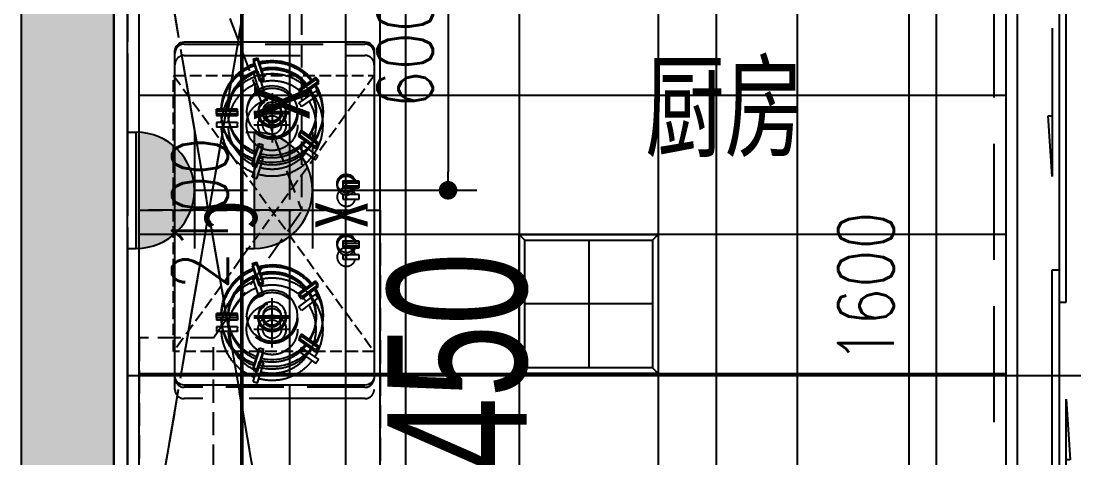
# Model space of a CAD drawing. Header units: inches. Extents: x -2597087 to 134135, y -662679 to 20000.
# Drawn here: x 3870 to 6142, y -10654 to -9712 of the extents above; entities that cross this region are included whole.
import ezdxf
from ezdxf.enums import TextEntityAlignment as Align

# ---------------------------------------------------------------- set-up
doc = ezdxf.new("R2010")
doc.units = ezdxf.units.IN
doc.header["$LTSCALE"] = 100
doc.header["$MEASUREMENT"] = 0
for name, pattern in [('$0$DASH', [0.35, 0.25, -0.1]), ('__DASH', [0.35, 0.25, -0.1]), ('CENTER', [50.8, 31.75, -6.35, 6.35, -6.35]), ('DASH', [0.35, 0.25, -0.1]), ('HIDDENX2', [0.75, 0.5, -0.25])]:
    doc.linetypes.add(name, pattern=pattern)
doc.layers.get('0').update_dxf_attribs({"linetype": 'CONTINUOUS'})
doc.layers.get('Defpoints').update_dxf_attribs({"linetype": 'CONTINUOUS'})
for name, color, linetype in [('-04给水图层', 142, 'CENTER'), ('00-梁编号', 2, 'CONTINUOUS'), ('00-梁虚线', 4, 'DASH'), ('C天-CEILITE', 5, 'CONTINUOUS'), ('DOOR', 4, 'CONTINUOUS'), ('EQUIP-动力', 3, 'CONTINUOUS'), ('fix', 8, 'CONTINUOUS'), ('floor', 8, 'CONTINUOUS'), ('PUB_HATCH', 8, 'CONTINUOUS'), ('RC', 1, 'CONTINUOUS'), ('WALL', 7, 'CONTINUOUS'), ('wall-dim', 3, 'CONTINUOUS'), ('WC', 1, 'CONTINUOUS'), ('家具', 1, 'DASH')]:
    doc.layers.add(name, color=color, linetype=linetype)
doc.layers.add('PUB_TEXT', color=2, linetype='CONTINUOUS', lineweight=0)
doc.styles.add('_HZTXT', font='', dxfattribs={"width": 0.8})
doc.styles.add('st', font='', dxfattribs={"width": 0.7})
doc.styles.get("Standard").update_dxf_attribs({"font": 'txt.shx', "width": 0.8, "bigfont": 'GBCBIG.shx'})
doc.styles.add('宋体', font='', dxfattribs={"width": 0.8})
doc.styles.add('结构海文', font='haiwenrs2015.shx', dxfattribs={"width": 0.7, "bigfont": 'haiwenhz.shx'})
doc.styles.get('_HZTXT').set_extended_font_data('SimSun')
doc.styles.get('st').set_extended_font_data('SimSun')
doc.styles.get('宋体').set_extended_font_data('SimSun')
doc.dimstyles.new('50', dxfattribs={"dimscale": 50, "dimtxt": 2.4, "dimasz": 0.8, "dimexe": 1.25, "dimexo": 0.6, "dimgap": 0.65, "dimtad": 1, "dimdec": 0, "dimdsep": 46, "dimtxsty": 'Standard', "dimblk1": 'DOT', "dimblk2": 'DOT', "dimsah": 1, "dimcen": 2.5, "dimclrd": 3, "dimclre": 3, "dimclrt": 3, "dimadec": 0, "dimazin": 0, "dimtfac": 1, "dimtdec": 0, "dimtix": 1, "dimtmove": 2, "dimatfit": 0, "dimldrblk": 'DOT', "dimfxl": 5, "dimfxlon": 1, "dimarcsym": 0})

# ---------------------------------------------------------------- blocks, each defined once
blk = doc.blocks.new('$DorLib2D$00000131')
at = {"color": 0, "linetype": 'Continuous'}
for p, q in [((0.15, 0.125), (0.2319, 0.1973)), ((0.2319, 0.1973), (0.2319, 0.125)), ((-0.5, 0.125), (-0.5, 0)), ((0.0192, 0.125), (-0.5, 0.125)), ((0.0192, 0), (0.0192, 0.125)), ((0.35, 0.125), (0.15, 0.125)), ((-0.5, 0), (0.0192, 0)), ((-0.024, 0), (0.5, 0)), ((-0.024, -0.125), (-0.024, 0)), ((0.5, 0), (0.5, -0.125)), ((-0.35, -0.125), (-0.15, -0.125)), ((-0.2319, -0.1973), (-0.2319, -0.125)), ((-0.15, -0.125), (-0.2319, -0.1973)), ((0.5, -0.125), (-0.024, -0.125))]:
    blk.add_line(p, q, dxfattribs=at)
blk = doc.blocks.new('DFG44EWDSDFG')
at = {"layer": 'PUB_HATCH'}
blk.add_hatch(color=6, dxfattribs=at).paths.add_polyline_path([(4669.9, -8877.5), (3869.9, -8877.5), (3869.9, -11177.5), (4069.9, -11177.5), (4069.9, -9077.5), (4669.9, -9077.5)])
at = {"layer": 'WALL', "color": 7}
for p, q in [((3869.9, -8877.5), (3869.9, -11177.5)), ((4069.9, -11177.5), (4069.9, -9077.5))]:
    blk.add_line(p, q, dxfattribs=at)
at = {"layer": 'WALL'}
for p, q in [((3869.9, -8977.5), (3869.9, -11727.5)), ((4069.9, -9077.5), (4069.9, -11627.5))]:
    blk.add_line(p, q, dxfattribs=at)
at = {"layer": 'DOOR', "xscale": 1600, "yscale": 120, "zscale": 1600, "rotation": 270}
blk.add_blockref('$DorLib2D$00000131', (6109.9, -10287.5), dxfattribs=at)
blk = doc.blocks.new('222')
at = {"layer": 'WC', "color": 8}
for p, q in [((569946.8, 28533.5), (569933.2, 28490.5)), ((569956.4, 28530.5), (569942.8, 28487.5)), ((569820.7, 28491.4), (569857.4, 28465.2)), ((569814.9, 28483.3), (569851.6, 28457)), ((569915.4, 28457.2), (569915.4, 28379.7)), ((569990.3, 28422.6), (570035.3, 28422.6)), ((569955, 28417.6), (569875.8, 28417.6)), ((569990.3, 28412.6), (570035.3, 28412.6)), ((569815.9, 28350.3), (569852.3, 28377.2)), ((569821.9, 28342.3), (569858.2, 28369.1)), ((569948.7, 28302.2), (569934.4, 28345)), ((569958.2, 28305.4), (569943.9, 28348.2)), ((569948.7, 28092.7), (569934.4, 28049.8)), ((569958.2, 28089.5), (569943.9, 28046.6)), ((569815.9, 28044.5), (569852.3, 28017.7)), ((569821.9, 28052.6), (569858.2, 28025.7)), ((569915.4, 27937.7), (569915.4, 28015.2)), ((569955, 27977.2), (569875.8, 27977.2)), ((569990.3, 27982.2), (570035.3, 27982.2)), ((569990.3, 27972.2), (570035.3, 27972.2)), ((569814.9, 27911.6), (569851.6, 27937.8)), ((569820.7, 27903.4), (569857.4, 27929.7)), ((569946.8, 27861.3), (569933.2, 27904.4)), ((569956.4, 27864.3), (569942.8, 27907.4))]:
    blk.add_line(p, q, dxfattribs=at)
at = {"layer": 'WC', "color": 8, "linetype": 'ByBlock'}
for p, q in [((569755, 28257.4), (569755, 28267.4)), ((569755, 28127.9), (569755, 28137.9))]:
    blk.add_line(p, q, dxfattribs=at)
at = {"layer": 'WC', "linetype": 'ByBlock'}
blk.add_lwpolyline([(569715, 27827.4), (570105, 27827.4, 0.414214), (570125, 27847.4), (570125, 28547.4, 0.414214), (570105, 28567.4), (569715, 28567.4, 0.414214), (569695, 28547.4), (569695, 27847.4, 0.414214)], format="xyb", close=True, dxfattribs=at)
at = {"layer": 'WC', "color": 8, "linetype": 'ByBlock'}
for points in [[(569727.5, 28267.4), (569762.5, 28267.4), (569762.5, 28257.4), (569727.5, 28257.4)], [(569727.5, 28137.9), (569762.5, 28137.9), (569762.5, 28127.9), (569727.5, 28127.9)]]:
    blk.add_lwpolyline(points, close=True, dxfattribs=at)
at = {"layer": 'WC', "color": 8}
for centre, radius in [((569915.4, 28417.6), 55), ((569915.4, 28417.6), 30), ((569915.4, 28417.6), 20), ((569915.4, 27977.2), 55), ((569915.4, 27977.2), 30), ((569915.4, 27977.2), 20)]:
    blk.add_circle(centre, radius, dxfattribs=at)
for centre, radius, start, end in [((569915.4, 28417.6), 110, 75.0625, 141.852), ((569915.4, 28417.6), 95, 75.4742, 141.4403), ((569915.4, 28417.6), 120, 70.0692, 74.8452), ((569915.4, 28417.6), 110, 2.6053, 69.852), ((569915.4, 28417.6), 120, 142.0692, 146.8452), ((569915.4, 28417.6), 75, 68.6347, 76.2798), ((569915.4, 28417.6), 95, 3.017, 69.4403), ((569915.4, 28417.6), 110, 147.0625, 213.852), ((569915.4, 28417.6), 95, 147.4742, 213.4403), ((569915.4, 28417.6), 75, 140.6347, 148.2798), ((569915.4, 28417.6), 75, 356.1774, 3.8226), ((569915.4, 28417.6), 120, 357.612, 2.388), ((569915.4, 28417.6), 95, 291.4742, 356.983), ((569915.4, 28417.6), 110, 291.0625, 357.3947), ((569915.4, 28417.6), 75, 212.6347, 220.2798), ((569915.4, 28417.6), 95, 219.4742, 285.4403), ((569915.4, 28417.6), 120, 214.0692, 218.8452), ((569915.4, 28417.6), 110, 219.0625, 285.852), ((569915.4, 28417.6), 75, 284.6347, 292.2798), ((569915.4, 28417.6), 120, 286.0692, 290.8452), ((569915.4, 27977.2), 110, 74.148, 140.9375), ((569915.4, 27977.2), 120, 69.1548, 73.9308), ((569915.4, 27977.2), 110, 2.6053, 68.9375), ((569915.4, 27977.2), 95, 74.5597, 140.5258), ((569915.4, 27977.2), 95, 3.017, 68.5258), ((569915.4, 27977.2), 110, 146.148, 212.9375), ((569915.4, 27977.2), 120, 141.1548, 145.9308), ((569915.4, 27977.2), 75, 67.7202, 75.3653), ((569915.4, 27977.2), 95, 146.5597, 212.5258), ((569915.4, 27977.2), 75, 139.7202, 147.3653), ((569915.4, 27977.2), 95, 290.5597, 356.983), ((569915.4, 27977.2), 110, 290.148, 357.3947), ((569915.4, 27977.2), 75, 356.1774, 3.8226), ((569915.4, 27977.2), 120, 357.612, 2.388), ((569915.4, 27977.2), 75, 211.7202, 219.3653), ((569915.4, 27977.2), 120, 213.1548, 217.9308), ((569915.4, 27977.2), 110, 218.148, 284.9375), ((569915.4, 27977.2), 95, 218.5597, 284.5258), ((569915.4, 27977.2), 75, 283.7202, 291.3653), ((569915.4, 27977.2), 120, 285.1548, 289.9308)]:
    blk.add_arc(centre, radius, start, end, dxfattribs=at)
at = {"layer": 'WC', "color": 8, "linetype": 'ByBlock'}
for centre in [(569755, 28262.4), (569755, 28132.9)]:
    blk.add_arc(centre, 20, 194.4775, 165.5225, dxfattribs=at)
blk = doc.blocks.new('消毒柜X')
at = {"layer": 'WC', "linetype": 'DASH'}
for p, q in [((-55, 540), (540, 107)), ((-55, 107), (540, 540))]:
    blk.add_line(p, q, dxfattribs=at)
blk.add_lwpolyline([(-55, 540), (540, 540), (540, 107), (-55, 107)], close=True, dxfattribs=at)
at = {"layer": 'WC', "linetype": 'DASH', "style": '_HZTXT'}
blk.add_text('X', height=120, dxfattribs=at).set_placement((-36.3, 280.5, 0))
blk = doc.blocks.new('A$C7E671F70')
at = {"layer": 'C天-CEILITE', "color": 8}
for p, q in [((12.2, 287.8), (0, 300)), ((287.8, 287.8), (300, 300)), ((12.2, 12.2), (0, 0)), ((287.8, 12.2), (300, 0))]:
    blk.add_line(p, q, dxfattribs=at)
at = {"layer": 'C天-CEILITE', "color": 1}
blk.add_lwpolyline([(0, 300), (300, 300), (300, 0), (0, 0)], close=True, dxfattribs=at)
at = {"layer": 'C天-CEILITE', "color": 8}
blk.add_lwpolyline([(12.2, 287.8), (287.8, 287.8), (287.8, 12.2), (12.2, 12.2)], close=True, dxfattribs=at)
at = {"layer": 'RC', "color": 8}
for p, q in [((150, 287.8), (150, 12.2)), ((12.2, 150), (287.8, 150))]:
    blk.add_line(p, q, dxfattribs=at)
blk = doc.blocks.new('A$C305E440D')
at = {"layer": 'RC'}
blk.add_blockref('A$C7E671F70', (0, -300), dxfattribs=at)
blk = doc.blocks.new('DREGFDS34DFDFDFFDDFDF')
at = {"layer": 'EQUIP-动力', "color": 8, "linetype": '__DASH', "ltscale": 10}
for p, q in [((32119.2, -9107.5), (32119.2, -11147.5)), ((32119.2, -11147.5), (32469.2, -9107.5)), ((32119.2, -9107.5), (32469.2, -11147.5)), ((32469.2, -11147.5), (32469.2, -9107.5)), ((32719.2, -11097.5), (32719.2, -9107.5)), ((32389.9, -9823.5), (32403.5, -9866.6)), ((32399.4, -9820.5), (32413, -9863.6)), ((32525.6, -9862.6), (32488.8, -9888.9)), ((32531.4, -9870.8), (32494.6, -9897)), ((32430.8, -9896.9), (32430.8, -9974.4)), ((32356, -9931.5), (32310.9, -9931.5)), ((32356, -9941.5), (32310.9, -9941.5)), ((32391.2, -9936.5), (32470.4, -9936.5)), ((32524.4, -10011.8), (32488, -9984.9)), ((32530.3, -10003.7), (32494, -9976.9)), ((32388.1, -10048.7), (32402.4, -10005.9)), ((32397.6, -10051.9), (32411.9, -10009)), ((32591.2, -10096.7), (32591.2, -10086.7)), ((32591.2, -10226.2), (32591.2, -10216.2)), ((32388.1, -10264.6), (32402.4, -10307.4)), ((32397.6, -10261.4), (32411.9, -10304.3)), ((32524.4, -10301.5), (32488, -10328.3)), ((32530.3, -10309.5), (32494, -10336.4)), ((32430.8, -10416.4), (32430.8, -10338.9)), ((32356, -10371.8), (32310.9, -10371.8)), ((32356, -10381.8), (32310.9, -10381.8)), ((32391.2, -10376.8), (32470.4, -10376.8)), ((32525.6, -10450.6), (32488.8, -10424.4)), ((32531.4, -10442.5), (32494.6, -10416.3)), ((32389.9, -10489.7), (32403.5, -10446.7)), ((32399.4, -10492.7), (32413, -10449.7))]:
    blk.add_line(p, q, dxfattribs=at)
blk.add_lwpolyline([(32631.2, -10526.6), (32241.2, -10526.6, -0.414214), (32221.2, -10506.6), (32221.2, -9806.6, -0.414214), (32241.2, -9786.6), (32631.2, -9786.6, -0.414214), (32651.2, -9806.6), (32651.2, -10506.6, -0.414214)], format="xyb", close=True, dxfattribs=at)
for points in [[(32618.7, -10086.7), (32583.7, -10086.7), (32583.7, -10096.7), (32618.7, -10096.7)], [(32618.7, -10216.2), (32583.7, -10216.2), (32583.7, -10226.2), (32618.7, -10226.2)]]:
    blk.add_lwpolyline(points, close=True, dxfattribs=at)
for centre, radius in [((32430.8, -9936.5), 55), ((32430.8, -9936.5), 30), ((32430.8, -9936.5), 20), ((32430.8, -10376.8), 55), ((32430.8, -10376.8), 30), ((32430.8, -10376.8), 20)]:
    blk.add_circle(centre, radius, dxfattribs=at)
for centre, radius, start, end in [((32430.8, -9936.5), 110, 110.148, 177.3947), ((32430.8, -9936.5), 120, 105.1548, 109.9308), ((32430.8, -9936.5), 110, 38.148, 104.9375), ((32430.8, -9936.5), 95, 110.5597, 176.983), ((32430.8, -9936.5), 95, 38.5597, 104.5258), ((32430.8, -9936.5), 75, 103.7202, 111.3653), ((32430.8, -9936.5), 110, 326.148, 32.9375), ((32430.8, -9936.5), 120, 33.1548, 37.9308), ((32430.8, -9936.5), 75, 31.7202, 39.3653), ((32430.8, -9936.5), 95, 326.5597, 32.5258), ((32430.8, -9936.5), 120, 177.612, 182.388), ((32430.8, -9936.5), 110, 182.6053, 248.9375), ((32430.8, -9936.5), 95, 183.017, 248.5258), ((32430.8, -9936.5), 75, 176.1774, 183.8226), ((32430.8, -9936.5), 75, 319.7202, 327.3653), ((32430.8, -9936.5), 110, 254.148, 320.9375), ((32430.8, -9936.5), 75, 247.7202, 255.3653), ((32430.8, -9936.5), 95, 254.5597, 320.5258), ((32430.8, -9936.5), 120, 321.1548, 325.9308), ((32430.8, -9936.5), 120, 249.1548, 253.9308), ((32591.2, -10091.7), 20, 14.4775, 345.5225), ((32591.2, -10221.2), 20, 14.4775, 345.5225), ((32430.8, -10376.8), 120, 106.0692, 110.8452), ((32430.8, -10376.8), 110, 39.0625, 105.852), ((32430.8, -10376.8), 110, 111.0625, 177.3947), ((32430.8, -10376.8), 95, 111.4742, 176.983), ((32430.8, -10376.8), 95, 39.4742, 105.4403), ((32430.8, -10376.8), 75, 104.6347, 112.2798), ((32430.8, -10376.8), 120, 34.0692, 38.8452), ((32430.8, -10376.8), 75, 32.6347, 40.2798), ((32430.8, -10376.8), 95, 327.4742, 33.4403), ((32430.8, -10376.8), 110, 327.0625, 33.852), ((32430.8, -10376.8), 120, 177.612, 182.388), ((32430.8, -10376.8), 110, 182.6053, 249.852), ((32430.8, -10376.8), 95, 183.017, 249.4403), ((32430.8, -10376.8), 75, 176.1774, 183.8226), ((32430.8, -10376.8), 75, 320.6347, 328.2798), ((32430.8, -10376.8), 110, 255.0625, 321.852), ((32430.8, -10376.8), 75, 248.6347, 256.2798), ((32430.8, -10376.8), 95, 255.4742, 321.4403), ((32430.8, -10376.8), 120, 322.0692, 326.8452), ((32430.8, -10376.8), 120, 250.0692, 254.8452)]:
    blk.add_arc(centre, radius, start, end, dxfattribs=at)
blk = doc.blocks.new('safre2cdas')
at = {"linetype": 'ByBlock', "lineweight": -2}
h = blk.add_hatch(color=0, dxfattribs=at)
edge = h.paths.add_edge_path()
edge.add_ellipse((-141.7, 0), major_axis=(-88.6, 88.6), ratio=1, start_angle=135, end_angle=315, ccw=False)
edge.add_line((-141.7, -125.2), (-141.7, 125.2))
at = {"color": 0, "linetype": 'ByBlock', "lineweight": -2}
for p, q in [((-160.3, 125.2), (-141.7, 125.2)), ((-141.7, 125.2), (-141.7, -125.2)), ((-16.4, -125.2), (-16.4, 125.2)), ((-16.4, 0), (98.6, 0)), ((-160.3, -125.2), (-141.7, -125.2))]:
    blk.add_line(p, q, dxfattribs=at)
at = {"color": 0, "linetype": 'ByBlock', "lineweight": -2, "extrusion": (0, 0, -1)}
blk.add_ellipse((-141.7, 0), major_axis=(88.6, 88.6), ratio=1, start_param=-0.785398, end_param=2.356194, dxfattribs=at)
blk = doc.blocks.new('A$C5FCB6699')
at = {"layer": 'EQUIP-动力', "xscale": -1, "rotation": 90}
blk.add_blockref('safre2cdas', (0, -141.7), dxfattribs=at)
at = {"layer": 'EQUIP-动力', "style": '宋体', "width": 0.8}
blk.add_text('C', height=113.3, rotation=179.9997, dxfattribs=at).set_placement((-53.4, -204.3), align=Align.MIDDLE_CENTER)
blk = doc.blocks.new('A$C3D4F49D4')
at = {"layer": 'EQUIP-动力', "xscale": -1, "rotation": 90}
blk.add_blockref('safre2cdas', (0, -141.7), dxfattribs=at)
at = {"layer": 'EQUIP-动力', "style": '宋体', "width": 0.8}
blk.add_text('X', height=113.3, rotation=179.9997, dxfattribs=at).set_placement((-53.4, -188.1), align=Align.MIDDLE_CENTER)
blk = doc.blocks.new('h54h5h56j56')
at = {"layer": '-04给水图层', "color": 8, "linetype": '$0$DASH', "ltscale": 5}
for p, q in [((27505.1, 15566.3), (27505.1, 13526.3)), ((27505.1, 13526.3), (27855.1, 15566.3)), ((27505.1, 15566.3), (27855.1, 13526.3)), ((27855.1, 13526.3), (27855.1, 15566.3)), ((28105.1, 13576.3), (28105.1, 15566.3)), ((27627.2, 14911.6), (28017.2, 14911.6)), ((27607.2, 14191.6), (27607.2, 14891.6)), ((28037.2, 14891.6), (28037.2, 14191.6)), ((27775.8, 14874.7), (27789.4, 14831.6)), ((27785.4, 14877.7), (27799, 14834.6)), ((27911.5, 14835.6), (27874.7, 14809.3)), ((27917.3, 14827.5), (27880.6, 14801.2)), ((27816.8, 14801.3), (27816.8, 14723.8)), ((27741.9, 14766.8), (27696.9, 14766.8)), ((27741.9, 14756.8), (27696.9, 14756.8)), ((27777.2, 14761.8), (27856.4, 14761.8)), ((27910.3, 14686.4), (27874, 14713.3)), ((27916.2, 14694.5), (27879.9, 14721.3)), ((27774, 14649.5), (27788.3, 14692.4)), ((27783.5, 14646.4), (27797.8, 14689.2)), ((28004.7, 14611.5), (27969.7, 14611.5)), ((27969.7, 14611.5), (27969.7, 14601.5)), ((27977.2, 14601.5), (27977.2, 14611.5)), ((28004.7, 14601.5), (28004.7, 14611.5)), ((27969.7, 14601.5), (28004.7, 14601.5)), ((28004.7, 14482), (27969.7, 14482)), ((27969.7, 14482), (27969.7, 14472)), ((27969.7, 14472), (28004.7, 14472)), ((27977.2, 14472), (27977.2, 14482)), ((28004.7, 14472), (28004.7, 14482)), ((27774, 14433.7), (27788.3, 14390.8)), ((27783.5, 14436.8), (27797.8, 14394)), ((27910.3, 14396.7), (27874, 14369.9)), ((27916.2, 14388.7), (27879.9, 14361.9)), ((27816.8, 14281.8), (27816.8, 14359.3)), ((27741.9, 14326.4), (27696.9, 14326.4)), ((27741.9, 14316.4), (27696.9, 14316.4)), ((27777.2, 14321.4), (27856.4, 14321.4)), ((27911.5, 14247.6), (27874.7, 14273.8)), ((27917.3, 14255.7), (27880.6, 14282)), ((27775.8, 14208.5), (27789.4, 14251.6)), ((27785.4, 14205.5), (27799, 14248.5)), ((28017.2, 14171.6), (27627.2, 14171.6))]:
    blk.add_line(p, q, dxfattribs=at)
for centre, radius in [((27816.8, 14761.8), 55), ((27816.8, 14761.8), 30), ((27816.8, 14761.8), 20), ((27816.8, 14321.4), 55), ((27816.8, 14321.4), 30), ((27816.8, 14321.4), 20)]:
    blk.add_circle(centre, radius, dxfattribs=at)
for centre, radius, start, end in [((27627.2, 14891.6), 20, 90, 180), ((28017.2, 14891.6), 20, 0, 90), ((27816.8, 14761.8), 110, 110.148, 177.3947), ((27816.8, 14761.8), 120, 105.1548, 109.9308), ((27816.8, 14761.8), 110, 38.148, 104.9375), ((27816.8, 14761.8), 95, 110.5597, 176.983), ((27816.8, 14761.8), 95, 38.5597, 104.5258), ((27816.8, 14761.8), 120, 33.1548, 37.9308), ((27816.8, 14761.8), 75, 103.7202, 111.3653), ((27816.8, 14761.8), 95, 326.5597, 32.5258), ((27816.8, 14761.8), 110, 326.148, 32.9375), ((27816.8, 14761.8), 75, 31.7202, 39.3653), ((27816.8, 14761.8), 120, 177.612, 182.388), ((27816.8, 14761.8), 110, 182.6053, 248.9375), ((27816.8, 14761.8), 95, 183.017, 248.5258), ((27816.8, 14761.8), 75, 176.1774, 183.8226), ((27816.8, 14761.8), 95, 254.5597, 320.5258), ((27816.8, 14761.8), 75, 319.7202, 327.3653), ((27816.8, 14761.8), 110, 254.148, 320.9375), ((27816.8, 14761.8), 75, 247.7202, 255.3653), ((27816.8, 14761.8), 120, 321.1548, 325.9308), ((27816.8, 14761.8), 120, 249.1548, 253.9308), ((27977.2, 14606.5), 20, 14.4775, 345.5225), ((27977.2, 14477), 20, 14.4775, 345.5225), ((27816.8, 14321.4), 120, 106.0692, 110.8452), ((27816.8, 14321.4), 110, 39.0625, 105.852), ((27816.8, 14321.4), 110, 111.0625, 177.3947), ((27816.8, 14321.4), 95, 111.4742, 176.983), ((27816.8, 14321.4), 95, 39.4742, 105.4403), ((27816.8, 14321.4), 75, 104.6347, 112.2798), ((27816.8, 14321.4), 110, 327.0625, 33.852), ((27816.8, 14321.4), 120, 34.0692, 38.8452), ((27816.8, 14321.4), 75, 32.6347, 40.2798), ((27816.8, 14321.4), 95, 327.4742, 33.4403), ((27816.8, 14321.4), 120, 177.612, 182.388), ((27816.8, 14321.4), 110, 182.6053, 249.852), ((27816.8, 14321.4), 95, 183.017, 249.4403), ((27816.8, 14321.4), 75, 176.1774, 183.8226), ((27816.8, 14321.4), 75, 320.6347, 328.2798), ((27816.8, 14321.4), 110, 255.0625, 321.852), ((27816.8, 14321.4), 75, 248.6347, 256.2798), ((27816.8, 14321.4), 95, 255.4742, 321.4403), ((27816.8, 14321.4), 120, 322.0692, 326.8452), ((27816.8, 14321.4), 120, 250.0692, 254.8452), ((27627.2, 14191.6), 20, 180, 270), ((28017.2, 14191.6), 20, 270, 0)]:
    blk.add_arc(centre, radius, start, end, dxfattribs=at)
blk = doc.blocks.new('_Dot')
at = {"color": 0, "linetype": 'ByBlock', "lineweight": -2}
blk.add_line((-0.5, 0), (-1, 0), dxfattribs=at)
at = {"color": 0, "linetype": 'ByBlock', "const_width": 0.5}
blk.add_lwpolyline([(-0.25, 0, 1), (0.25, 0, 1)], format="xyb", close=True, dxfattribs=at)
blk = doc.blocks.new('*D640')
at = {"layer": 'Defpoints', "color": 0, "transparency": 16777216}
for p in [(4069.9, -9077.5), (4348.3, -9077.5), (4069.9, -11177.5)]:
    blk.add_point(p, dxfattribs=at)
at = {"layer": 'wall-dim', "color": 3, "lineweight": -2, "transparency": 16777216}
for p, q in [((4099.9, -9077.5), (4410.8, -9077.5)), ((4348.3, -11137.5), (4348.3, -9117.5)), ((4099.9, -11177.5), (4410.8, -11177.5))]:
    blk.add_line(p, q, dxfattribs=at)
at = {"layer": 'wall-dim', "color": 3, "lineweight": -2, "transparency": 16777216, "xscale": 40, "yscale": 40, "zscale": 40}
for p, rotation in [((4348.3, -9077.5), 90), ((4348.3, -11177.5), 270)]:
    blk.add_blockref('_Dot', p, dxfattribs=dict(at, rotation=rotation))
at = {"layer": 'wall-dim', "color": 3, "transparency": 16777216, "insert": (4255.8, -10127.5), "char_height": 120, "attachment_point": 5, "rotation": 90}
blk.add_mtext('2100', dxfattribs=at)
blk = doc.blocks.new('*D645')
at = {"layer": 'Defpoints', "color": 0, "transparency": 16777216}
for p in [(6049.9, -9487.5), (5785.5, -11087.5), (6049.9, -11087.5)]:
    blk.add_point(p, dxfattribs=at)
at = {"layer": 'wall-dim', "color": 3, "lineweight": -2, "transparency": 16777216}
for p, q in [((6019.9, -9487.5), (5723, -9487.5)), ((5785.5, -9527.5), (5785.5, -11047.5)), ((6019.9, -11087.5), (5723, -11087.5))]:
    blk.add_line(p, q, dxfattribs=at)
at = {"layer": 'wall-dim', "color": 3, "lineweight": -2, "transparency": 16777216, "xscale": 40, "yscale": 40, "zscale": 40}
for p, rotation in [((5785.5, -9487.5), 90), ((5785.5, -11087.5), 270)]:
    blk.add_blockref('_Dot', p, dxfattribs=dict(at, rotation=rotation))
at = {"layer": 'wall-dim', "color": 3, "transparency": 16777216, "insert": (5693, -10287.5), "char_height": 120, "attachment_point": 5, "rotation": 90}
blk.add_mtext('1600', dxfattribs=at)
blk = doc.blocks.new('GTDEHD')
at = {"layer": '00-梁虚线', "color": 8, "ltscale": 10}
blk.add_line((102410.8, -21881.4), (102410.8, -17581.4), dxfattribs=at)
at = {"layer": '00-梁编号', "color": 8, "style": '结构海文', "width": 0.7}
blk.add_text('KL30(1) 200X450', height=300, rotation=90, dxfattribs=at).set_placement((101401.4, -20917))
blk = doc.blocks.new('*D1086')
at = {"layer": 'Defpoints', "color": 0, "transparency": 16777216}
for p in [(4343.4, -9477.6), (4510, -10077.3), (4791.2, -10077.3)]:
    blk.add_point(p, dxfattribs=at)
at = {"layer": 'EQUIP-动力', "color": 3, "lineweight": -2, "transparency": 16777216}
for p, q in [((4541.2, -9477.6), (4853.7, -9477.6)), ((4791.2, -9517.6), (4791.2, -10037.3)), ((4541.2, -10077.3), (4853.7, -10077.3))]:
    blk.add_line(p, q, dxfattribs=at)
at = {"layer": 'EQUIP-动力', "color": 3, "lineweight": -2, "transparency": 16777216, "xscale": 40, "yscale": 40, "zscale": 40}
for p, rotation in [((4791.2, -9477.6), 90), ((4791.2, -10077.3), 270)]:
    blk.add_blockref('_Dot', p, dxfattribs=dict(at, rotation=rotation))
at = {"layer": 'EQUIP-动力', "color": 3, "transparency": 16777216, "insert": (4698.7, -9777.5), "char_height": 120, "attachment_point": 5, "rotation": 90}
blk.add_mtext('600', dxfattribs=at)

msp = doc.modelspace()

# ---------------------------------------------------------------- hatches: boundary and pattern name
at = {"layer": 'floor'}
h = msp.add_hatch(dxfattribs=at)
h.set_pattern_fill('_USER', color=256, scale=800, double=1, pattern_type=0)
h.set_pattern_definition([(0, (11769.9, -12077.45), (0, 800), []), (90, (11769.9, -12077.45), (-800, 5e-14), [])])
h.paths.add_polyline_path([(6166.951, -9077.452), (9666.951, -9077.452), (9669.915, -12177.452), (11469.915, -12177.452), (11469.915, -12077.452), (12369.915, -12077.452), (12369.915, -12177.452), (12719.915, -12177.452), (12719.915, -12077.452), (13619.915, -12077.452), (13619.915, -12177.452), (13669.915, -12177.452), (13669.915, -13277.452), (13619.915, -13277.452), (13619.915, -13377.452), (12719.915, -13377.452), (12719.915, -13277.452), (10769.915, -13277.452), (10769.915, -13377.452), (9869.915, -13377.452), (9869.915, -13277.452), (9669.915, -13277.452), (9672.879, -16677.452), (6172.879, -16677.452), (6169.915, -13381.348), (4069.915, -13377.452), (4069.915, -11827.452), (6069.915, -11827.452), (6069.915, -12177.452), (6169.915, -12177.452), (6169.915, -11087.452), (6019.915, -11087.452), (6019.915, -11697.452), (4699.915, -11697.452), (4699.915, -11597.452), (4549.915, -11597.452), (4549.915, -11147.452), (4099.915, -11147.452), (4099.915, -9107.452), (6019.915, -9107.452), (6019.915, -9487.452), (6168.433, -9487.452)])
h.paths.add_polyline_path([(4219.915, -12327.452), (6169.915, -12327.452), (6169.915, -13227.452), (4219.915, -13227.452)], flags=16)
at = {"layer": 'RC'}
h = msp.add_hatch(dxfattribs=at)
h.set_pattern_fill('_USER', color=8, scale=300, angle=90, style=0, double=1, pattern_type=0)
h.set_pattern_definition([(90, (5844.92, -11672.45), (-300, 2e-14), []), (180, (5844.92, -11672.45), (-4e-14, -300), [])])
h.paths.add_polyline_path([(5994.915, -9132.452), (5994.915, -11672.452), (4724.915, -11672.452), (4724.915, -11572.452), (4574.915, -11572.452), (4574.915, -11122.452), (4124.915, -11122.452), (4124.915, -9132.452)])

# ---------------------------------------------------------------- linework, layer by layer
at = {"layer": 'fix'}
msp.add_lwpolyline([(6049.915, -11087.452), (6019.915, -11087.452), (6019.915, -11697.452), (4699.915, -11697.452), (4699.915, -11597.452), (4549.915, -11597.452), (4549.915, -11147.452), (4099.915, -11147.452), (4099.915, -9107.452), (4699.915, -9107.452)], dxfattribs=at)
at = {"layer": 'RC', "color": 8}
msp.add_lwpolyline([(5994.915, -9132.452), (5994.915, -11672.452), (4724.915, -11672.452), (4724.915, -11572.452), (4574.915, -11572.452), (4574.915, -11122.452), (4124.915, -11122.452), (4124.915, -9132.452)], close=True, dxfattribs=at)
at = {"layer": 'RC', "color": 1, "linetype": '__DASH', "ltscale": 2}
for points in [[(4474.915, -9132.452), (4474.915, -10120.54)], [(4124.915, -9182.452), (4474.915, -10120.54)], [(4474.915, -10120.54), (4124.915, -10120.54)], [(4284.915, -10395.54), (4476.044, -10120.54)]]:
    msp.add_lwpolyline(points, dxfattribs=at)
at = {"layer": 'RC'}
msp.add_lwpolyline([(6019.915, -9487.452), (6169.915, -9487.452), (6169.915, -11087.452), (6019.915, -11087.452)], close=True, dxfattribs=at)
at = {"layer": 'RC', "color": 1, "linetype": '__DASH', "ltscale": 2}
for points in [[(4644.915, -10120.54), (4644.915, -11020.54), (4124.915, -11020.54), (4124.915, -10120.54)], [(4284.915, -10745.54), (4284.915, -10395.54), (4124.915, -10395.54), (4124.915, -10745.54)]]:
    msp.add_lwpolyline(points, close=True, dxfattribs=at)
at = {"layer": 'WC', "color": 2}
msp.add_lwpolyline([(5319.915, -11697.452), (5319.915, -11097.452), (4699.915, -11097.452), (4699.915, -9107.452)], dxfattribs=at)
at = {"layer": '家具', "color": 8, "linetype": 'HIDDENX2'}
for p, q in [((4099.915, -11147.452), (4449.915, -9107.452)), ((4099.915, -9107.452), (4449.915, -11147.452))]:
    msp.add_line(p, q, dxfattribs=at)
at = {"layer": '家具', "linetype": 'HIDDENX2'}
msp.add_lwpolyline([(4099.915, -11147.452), (4449.915, -11147.452), (4449.915, -9107.452), (4099.915, -9107.452), (4099.915, -11147.452)], dxfattribs=at)

# ---------------------------------------------------------------- block references
at = {"layer": '-04给水图层'}
msp.add_blockref('h54h5h56j56', (-23405.213, -24673.725), dxfattribs=at)
msp.add_blockref('DFG44EWDSDFG', (0, 0))
at = {"layer": '00-梁虚线'}
msp.add_blockref('GTDEHD', (-96440.852, 8503.907), dxfattribs=at)
at = {"layer": 'EQUIP-动力', "color": 2}
msp.add_blockref('DREGFDS34DFDFDFFDDFDF', (-28019.272, 0), dxfattribs=at)
for name, p, rotation in [('A$C5FCB6699', (4118.505, -10077.342), 90), ('A$C3D4F49D4', (4373.328, -10077.342), 89.99999999999999)]:
    msp.add_blockref(name, p, dxfattribs=dict(at, rotation=rotation))
at = {"layer": 'RC', "color": 8, "rotation": 270}
msp.add_blockref('A$C305E440D', (5244.915, -10172.452), dxfattribs=at)
at = {"layer": 'WC', "color": 1, "xscale": -1}
msp.add_blockref('222', (574326.98, -38324.882), dxfattribs=at)
at = {"layer": 'WC', "color": 8, "linetype": 'DASH', "rotation": 270}
msp.add_blockref('消毒柜X', (4091.947, -9884.952), dxfattribs=at)

# ---------------------------------------------------------------- texts
at = {"layer": 'PUB_TEXT', "linetype": 'ByBlock', "style": 'st', "width": 0.7}
msp.add_text('厨房', height=180, dxfattribs=at).set_placement((5216.472, -9986.454))

# ---------------------------------------------------------------- dimensions: what is measured, and where the dimension line sits
at = {"layer": 'EQUIP-动力'}
dim = msp.add_linear_dim(base=(4791.235, -10077.342), p1=(4343.363, -9477.635), p2=(4509.996, -10077.342), angle=90, dimstyle='50', override={"dimfxlon": 1, "dimarcsym": 2}, dxfattribs=at)
dim.commit()
dim.dimension.update_dxf_attribs({"geometry": '*D1086', "text_midpoint": (4698.735, -9777.488)})
at = {"layer": 'wall-dim'}
for base, p1, p2, picture, middle in [((4348.258, -9077.452), (4069.915, -11177.452), (4069.915, -9077.452), '*D640', (4255.758, -10127.452)), ((5785.464, -11087.452), (6049.915, -9487.452), (6049.915, -11087.452), '*D645', (5692.964, -10287.452))]:
    dim = msp.add_linear_dim(base=base, p1=p1, p2=p2, angle=90, dimstyle='50', override={"dimarcsym": 2}, dxfattribs=at)
    dim.commit()
    dim.dimension.update_dxf_attribs({"geometry": picture, "text_midpoint": middle})

doc.saveas('drawing.dxf')
